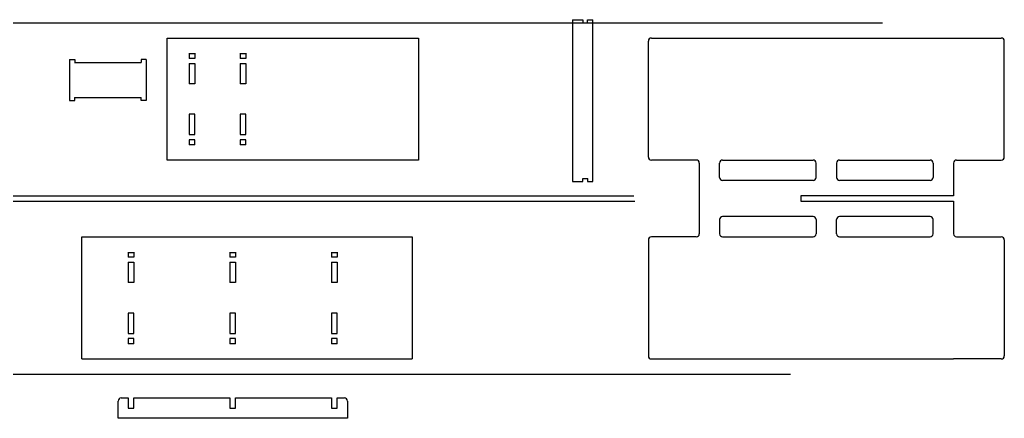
# Model space of a CAD drawing. Header units: millimetres. Extents: x 427 to 4276, y 600 to 2865.
# Drawn here: x 3308 to 4276, y 1817 to 2209 of the extents above; entities that cross this region are included whole.
import ezdxf

# ---------------------------------------------------------------- set-up
doc = ezdxf.new("R2010")
doc.units = ezdxf.units.MM

msp = doc.modelspace()

# ---------------------------------------------------------------- linework, layer by layer
for p, q in [((3851.56, 2209.33), (3851.56, 2053.33)), ((3851.56, 2209.33), (3861.56, 2209.33)), ((3861.56, 2209.33), (3861.56, 2206.33)), ((3866.36, 2206.33), (3866.36, 2209.33)), ((3866.36, 2209.33), (3871.56, 2209.33)), ((3871.56, 2053.33), (3871.56, 2209.33)), ((2802.97, 2206.33), (4156.5, 2206.33)), ((3861.56, 2206.33), (3866.56, 2206.33)), ((3452.79, 2191.33), (3700.17, 2191.33)), ((3452.79, 2071.33), (3452.79, 2191.33)), ((3700.17, 2191.33), (3700.17, 2071.33)), ((3929.18, 2191.33), (4273.18, 2191.33)), ((3926.18, 2074.33), (3926.18, 2188.33)), ((4276.18, 2074.33), (4276.18, 2188.33)), ((3356.89, 2170.33), (3356.89, 2129.83)), ((3356.89, 2170.33), (3362.09, 2170.33)), ((3362.09, 2170.33), (3362.09, 2167.33)), ((3432.39, 2170.33), (3427.19, 2170.33)), ((3427.19, 2170.33), (3427.19, 2167.33)), ((3432.39, 2170.33), (3432.39, 2129.83)), ((3474.67, 2176.33), (3474.67, 2171.33)), ((3474.67, 2176.13), (3480.17, 2176.13)), ((3480.17, 2171.33), (3474.67, 2171.33)), ((3480.17, 2176.33), (3480.17, 2171.33)), ((3524.67, 2176.33), (3524.67, 2171.33)), ((3524.67, 2176.13), (3530.17, 2176.13)), ((3530.17, 2171.33), (3524.67, 2171.33)), ((3530.17, 2176.33), (3530.17, 2171.33)), ((3361.89, 2167.33), (3427.39, 2167.33)), ((3474.67, 2166.33), (3480.17, 2166.33)), ((3474.67, 2166.33), (3474.67, 2146.33)), ((3480.17, 2166.33), (3480.17, 2146.33)), ((3524.67, 2166.33), (3530.17, 2166.33)), ((3524.67, 2166.33), (3524.67, 2146.33)), ((3530.17, 2166.33), (3530.17, 2146.33)), ((3480.17, 2146.33), (3474.67, 2146.33)), ((3530.17, 2146.33), (3524.67, 2146.33)), ((3361.89, 2132.83), (3427.39, 2132.83)), ((3362.09, 2129.83), (3362.09, 2132.83)), ((3427.19, 2129.83), (3427.19, 2132.83)), ((3356.89, 2129.83), (3362.09, 2129.83)), ((3432.39, 2129.83), (3427.19, 2129.83)), ((3480.17, 2116.33), (3474.67, 2116.33)), ((3474.67, 2116.33), (3474.67, 2096.33)), ((3480.17, 2096.33), (3480.17, 2116.33)), ((3530.17, 2116.33), (3524.67, 2116.33)), ((3524.67, 2116.33), (3524.67, 2096.33)), ((3530.17, 2096.33), (3530.17, 2116.33)), ((3474.67, 2096.33), (3480.17, 2096.33)), ((3524.67, 2096.33), (3530.17, 2096.33)), ((3480.17, 2091.33), (3474.67, 2091.33)), ((3474.67, 2091.33), (3474.67, 2086.33)), ((3474.67, 2086.53), (3480.17, 2086.53)), ((3480.17, 2086.33), (3480.17, 2091.33)), ((3530.17, 2091.33), (3524.67, 2091.33)), ((3524.67, 2091.33), (3524.67, 2086.33)), ((3524.67, 2086.53), (3530.17, 2086.53)), ((3530.17, 2086.33), (3530.17, 2091.33)), ((3700.17, 2071.33), (3452.79, 2071.33)), ((3973.18, 2071.33), (3929.18, 2071.33)), ((3976.18, 2068.33), (3976.18, 2030.83)), ((3996.18, 2054.33), (3996.18, 2068.33)), ((3999.18, 2071.33), (4088.18, 2071.33)), ((4091.18, 2054.33), (4091.18, 2068.33)), ((4111.18, 2068.33), (4111.18, 2054.33)), ((4114.18, 2071.33), (4203.18, 2071.33)), ((4206.18, 2068.33), (4206.18, 2054.33)), ((4226.18, 2068.33), (4226.18, 2036.33)), ((4229.18, 2071.33), (4273.18, 2071.33)), ((3851.56, 2053.33), (3851.56, 2050.33)), ((3861.56, 2050.33), (3861.56, 2053.33)), ((3861.56, 2053.33), (3866.56, 2053.33)), ((3866.36, 2053.33), (3866.36, 2050.33)), ((3871.56, 2050.33), (3871.56, 2053.33)), ((3851.56, 2050.33), (3861.56, 2050.33)), ((3866.36, 2050.33), (3871.56, 2050.33)), ((4088.18, 2051.33), (3999.18, 2051.33)), ((4203.18, 2051.33), (4114.18, 2051.33)), ((2802.97, 2036.33), (3911.72, 2036.33)), ((4226.18, 2036.33), (4076.18, 2036.33)), ((4076.18, 2036.33), (4076.18, 2030.83)), ((2802.97, 2030.83), (3912.85, 2030.83)), ((3976.18, 2030.83), (3976.18, 1998.83)), ((4076.18, 2030.83), (4226.18, 2030.83)), ((4226.18, 2030.83), (4226.18, 1998.83)), ((4088.18, 2015.83), (3999.18, 2015.83)), ((4203.18, 2015.83), (4114.18, 2015.83)), ((3996.18, 2012.83), (3996.18, 1998.83)), ((4091.18, 2012.83), (4091.18, 1998.83)), ((4111.18, 1998.83), (4111.18, 2012.83)), ((4206.18, 1998.83), (4206.18, 2012.83)), ((3368.95, 1875.83), (3368.95, 1995.83)), ((3368.95, 1995.83), (3693.95, 1995.83)), ((3693.95, 1995.83), (3693.95, 1875.83)), ((3973.18, 1995.83), (3929.18, 1995.83)), ((3999.18, 1995.83), (4088.18, 1995.83)), ((4114.18, 1995.83), (4203.18, 1995.83)), ((4229.18, 1995.83), (4273.18, 1995.83)), ((3926.18, 1992.83), (3926.18, 1878.83)), ((4276.18, 1992.83), (4276.18, 1878.83)), ((3414.67, 1980.83), (3414.67, 1975.83)), ((3414.67, 1980.63), (3420.17, 1980.63)), ((3420.17, 1975.83), (3414.67, 1975.83)), ((3420.17, 1980.83), (3420.17, 1975.83)), ((3514.67, 1980.83), (3514.67, 1975.83)), ((3514.67, 1980.63), (3520.17, 1980.63)), ((3520.17, 1975.83), (3514.67, 1975.83)), ((3520.17, 1980.83), (3520.17, 1975.83)), ((3614.67, 1980.83), (3614.67, 1975.83)), ((3614.67, 1980.63), (3620.17, 1980.63)), ((3620.17, 1975.83), (3614.67, 1975.83)), ((3620.17, 1980.83), (3620.17, 1975.83)), ((3414.67, 1970.83), (3420.17, 1970.83)), ((3414.67, 1970.83), (3414.67, 1950.83)), ((3420.17, 1970.83), (3420.17, 1950.83)), ((3514.67, 1970.83), (3520.17, 1970.83)), ((3514.67, 1970.83), (3514.67, 1950.83)), ((3520.17, 1970.83), (3520.17, 1950.83)), ((3614.67, 1970.83), (3620.17, 1970.83)), ((3614.67, 1970.83), (3614.67, 1950.83)), ((3620.17, 1970.83), (3620.17, 1950.83)), ((3420.17, 1950.83), (3414.67, 1950.83)), ((3520.17, 1950.83), (3514.67, 1950.83)), ((3620.17, 1950.83), (3614.67, 1950.83)), ((3420.17, 1920.83), (3414.67, 1920.83)), ((3414.67, 1920.83), (3414.67, 1900.83)), ((3420.17, 1900.83), (3420.17, 1920.83)), ((3520.17, 1920.83), (3514.67, 1920.83)), ((3514.67, 1920.83), (3514.67, 1900.83)), ((3520.17, 1900.83), (3520.17, 1920.83)), ((3620.17, 1920.83), (3614.67, 1920.83)), ((3614.67, 1920.83), (3614.67, 1900.83)), ((3620.17, 1900.83), (3620.17, 1920.83)), ((3414.67, 1900.83), (3420.17, 1900.83)), ((3514.67, 1900.83), (3520.17, 1900.83)), ((3614.67, 1900.83), (3620.17, 1900.83)), ((3420.17, 1895.83), (3414.67, 1895.83)), ((3414.67, 1895.83), (3414.67, 1890.83)), ((3414.67, 1891.03), (3420.17, 1891.03)), ((3420.17, 1890.83), (3420.17, 1895.83)), ((3520.17, 1895.83), (3514.67, 1895.83)), ((3514.67, 1895.83), (3514.67, 1890.83)), ((3514.67, 1891.03), (3520.17, 1891.03)), ((3520.17, 1890.83), (3520.17, 1895.83)), ((3620.17, 1895.83), (3614.67, 1895.83)), ((3614.67, 1895.83), (3614.67, 1890.83)), ((3614.67, 1891.03), (3620.17, 1891.03)), ((3620.17, 1890.83), (3620.17, 1895.83)), ((3368.95, 1875.83), (3693.95, 1875.83)), ((3929.18, 1875.83), (4226.18, 1875.83)), ((4273.18, 1875.83), (4226.18, 1875.83)), ((2802.97, 1860.83), (4065.9, 1860.83)), ((3404.67, 1817.5), (3404.67, 1834.5)), ((3407.67, 1837.5), (3414.67, 1837.5)), ((3414.67, 1837.5), (3414.67, 1827.5)), ((3420.17, 1827.5), (3420.17, 1837.5)), ((3420.17, 1837.5), (3514.67, 1837.5)), ((3514.67, 1837.5), (3514.67, 1827.5)), ((3520.17, 1827.5), (3520.17, 1837.5)), ((3520.17, 1837.5), (3614.67, 1837.5)), ((3614.67, 1837.5), (3614.67, 1827.5)), ((3620.17, 1827.5), (3620.17, 1837.5)), ((3620.17, 1837.5), (3627.17, 1837.5)), ((3630.17, 1834.5), (3630.17, 1817.5)), ((3414.67, 1827.5), (3420.17, 1827.5)), ((3514.67, 1827.5), (3520.17, 1827.5)), ((3614.67, 1827.5), (3620.17, 1827.5)), ((3630.17, 1817.5), (3404.67, 1817.5))]:
    msp.add_line(p, q)
for centre, start, end in [((3929.18, 2188.33), 90, 180), ((4273.18, 2188.33), 0, 90), ((3929.18, 2074.33), 180, 270), ((4273.18, 2074.33), 270, 0), ((3973.18, 2068.33), 0, 90), ((3999.18, 2068.33), 90, 180), ((4088.18, 2068.33), 0, 90), ((4114.18, 2068.33), 90, 180), ((4203.18, 2068.33), 0, 90), ((4229.18, 2068.33), 90, 180), ((3999.18, 2054.33), 180, 270), ((4088.18, 2054.33), 270, 0), ((4114.18, 2054.33), 180, 270), ((4203.18, 2054.33), 270, 0), ((3999.18, 2012.83), 90, 180), ((4088.18, 2012.83), 0, 90), ((4114.18, 2012.83), 90, 180), ((4203.18, 2012.83), 0, 90), ((3929.18, 1992.83), 90, 180), ((3973.18, 1998.83), 270, 0), ((3999.18, 1998.83), 180, 270), ((4088.18, 1998.83), 270, 0), ((4114.18, 1998.83), 180, 270), ((4203.18, 1998.83), 270, 0), ((4229.18, 1998.83), 180, 270), ((4273.18, 1992.83), 0, 90), ((3929.18, 1878.83), 180, 270), ((4273.18, 1878.83), 270, 0), ((3407.67, 1834.5), 90, 180), ((3627.17, 1834.5), 0, 90)]:
    msp.add_arc(centre, 3, start, end)

doc.saveas('drawing.dxf')
